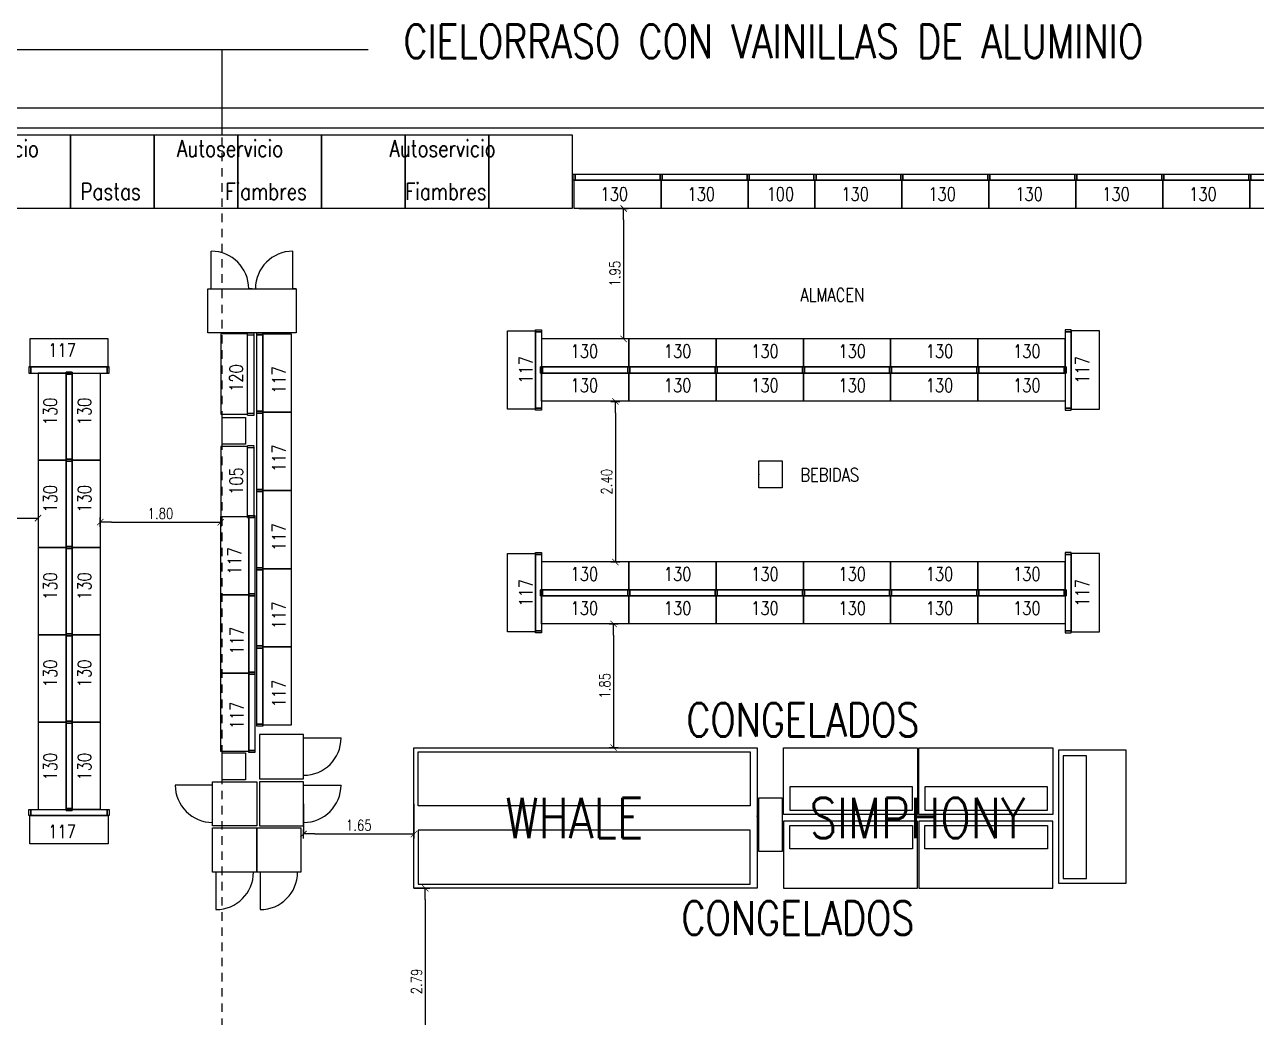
# Model space of a CAD drawing. Header units: millimetres. Extents: x -434 to 213, y 66 to 172.
# Drawn here: x -195.19 to -176.78, y 106.64 to 121.48 of the extents above; entities that cross this region are included whole.
import ezdxf

# ---------------------------------------------------------------- set-up
doc = ezdxf.new("R2010")
doc.units = ezdxf.units.MM
doc.linetypes.add('HIDDEN', pattern=[9.525, 6.35, -3.175])
for name, color, linetype in [('0_MUROS', 7, 'Continuous'), ('E_EXHIBIDORAS', 1, 'Continuous'), ('E_GONDOLAS', 1, 'Continuous'), ('T_EQUIPAMIENTO', 5, 'Continuous')]:
    doc.layers.add(name, color=color, linetype=linetype)
doc.styles.add('COTAS', font='ROMANS.shx', dxfattribs={"width": 0.8})
doc.styles.add('ROMANS', font='ROMANS.SHX', dxfattribs={"width": 0.8, "height": 0.2})

# ---------------------------------------------------------------- blocks, each defined once
blk = doc.blocks.new('COTA')
for p, q in [((-1, 0), (0, 0)), ((0, 0.4), (0, -0.4))]:
    blk.add_line(p, q)
at = {"const_width": 0.065}
blk.add_lwpolyline([(0.14, 0.14), (0.28, 0.28), (0, 0), (-0.14, -0.14), (-0.28, -0.28)], dxfattribs=at)

msp = doc.modelspace()

# ---------------------------------------------------------------- linework, layer by layer
at = {"layer": '0_MUROS', "color": 8}
for p, q in [((-196.173, 121.112), (-190.059, 121.112)), ((-192.241, 119.835), (-192.241, 121.112)), ((-158.133, 120.235), (-208.553, 120.235)), ((-158.433, 119.935), (-208.253, 119.935)), ((-192.241, 115.611), (-191.891, 115.611)), ((-192.241, 115.211), (-192.241, 115.611)), ((-191.891, 115.611), (-191.891, 115.211)), ((-191.891, 115.211), (-192.241, 115.211)), ((-184.217, 114.96), (-183.867, 114.96)), ((-184.217, 114.56), (-184.217, 114.96)), ((-183.867, 114.96), (-183.867, 114.56)), ((-183.867, 114.56), (-184.217, 114.56)), ((-192.241, 110.596), (-191.891, 110.596)), ((-192.241, 110.196), (-192.241, 110.596)), ((-191.891, 110.596), (-191.891, 110.196)), ((-191.891, 110.196), (-192.241, 110.196)), ((-184.217, 109.926), (-183.867, 109.926)), ((-184.217, 109.126), (-184.217, 109.926)), ((-183.867, 109.926), (-183.867, 109.126)), ((-183.867, 109.126), (-184.217, 109.126))]:
    msp.add_line(p, q, dxfattribs=at)
at = {"layer": '0_MUROS', "color": 8, "linetype": 'HIDDEN', "ltscale": 0.02}
msp.add_line((-192.241, 89.248), (-192.241, 119.98), dxfattribs=at)
at = {"layer": '0_MUROS', "color": 8}
for p in [(-184.217, 114.76), (-184.243, 109.651)]:
    msp.add_point(p, dxfattribs=at)
at = {"layer": 'E_EXHIBIDORAS', "color": 8}
for p, q in [((-192.403, 117.535), (-192.403, 118.095)), ((-191.183, 117.535), (-191.183, 118.095)), ((-192.453, 117.535), (-191.133, 117.535)), ((-192.453, 116.875), (-192.453, 117.535)), ((-192.453, 117.535), (-192.403, 117.535)), ((-191.793, 117.535), (-191.843, 117.535)), ((-191.793, 117.535), (-191.743, 117.535)), ((-191.133, 117.535), (-191.183, 117.535)), ((-191.133, 117.535), (-191.133, 116.875)), ((-191.133, 116.875), (-192.453, 116.875)), ((-191.023, 110.822), (-190.463, 110.822)), ((-192.382, 110.117), (-192.942, 110.117)), ((-191.023, 110.117), (-190.463, 110.117)), ((-192.332, 108.815), (-192.332, 108.255)), ((-191.672, 108.815), (-191.672, 108.255))]:
    msp.add_line(p, q, dxfattribs=at)
for points in [[(-191.023, 110.212), (-191.023, 110.872), (-191.683, 110.872), (-191.683, 110.212)], [(-192.382, 109.507), (-192.382, 110.167), (-191.722, 110.167), (-191.722, 109.507)], [(-191.023, 109.507), (-191.023, 110.167), (-191.683, 110.167), (-191.683, 109.507)], [(-191.722, 108.815), (-192.382, 108.815), (-192.382, 109.475), (-191.722, 109.475)], [(-191.062, 108.815), (-191.722, 108.815), (-191.722, 109.475), (-191.062, 109.475)]]:
    msp.add_lwpolyline(points, close=True, dxfattribs=at)
for centre, start, end in [((-192.403, 117.535), 0, 90), ((-191.183, 117.535), 90, 180), ((-191.023, 110.822), 270, 0), ((-192.382, 110.117), 180, 270), ((-191.023, 110.117), 270, 0), ((-192.332, 108.815), 270, 0), ((-191.672, 108.815), 270, 0)]:
    msp.add_arc(centre, 0.56, start, end, dxfattribs=at)
at = {"layer": 'E_GONDOLAS', "color": 8}
for p, q in [((-195.756, 119.835), (-194.506, 119.835)), ((-194.506, 119.835), (-194.506, 118.735)), ((-194.506, 119.835), (-193.256, 119.835)), ((-194.506, 118.735), (-194.506, 119.835)), ((-193.256, 119.835), (-193.256, 118.735)), ((-193.256, 119.835), (-192.006, 119.835)), ((-193.256, 118.735), (-193.256, 119.835)), ((-192.006, 119.835), (-192.006, 118.735)), ((-192.006, 119.835), (-190.756, 119.835)), ((-192.006, 118.735), (-192.006, 119.835)), ((-190.756, 119.835), (-190.756, 118.735)), ((-190.756, 119.835), (-189.506, 119.835)), ((-190.756, 118.735), (-190.756, 119.835)), ((-189.506, 119.835), (-189.506, 118.735)), ((-189.506, 119.835), (-188.256, 119.835)), ((-189.506, 118.735), (-189.506, 119.835)), ((-188.256, 119.835), (-188.256, 118.735)), ((-188.256, 119.835), (-187.006, 119.835)), ((-188.256, 118.735), (-188.256, 119.835)), ((-187.006, 119.835), (-187.006, 118.735)), ((-194.506, 118.735), (-195.756, 118.735)), ((-193.256, 118.735), (-194.506, 118.735)), ((-192.006, 118.735), (-193.256, 118.735)), ((-190.756, 118.735), (-192.006, 118.735)), ((-189.506, 118.735), (-190.756, 118.735)), ((-188.256, 118.735), (-189.506, 118.735)), ((-187.006, 118.735), (-188.256, 118.735)), ((-186.901, 118.735), (-186.239, 118.735)), ((-186.239, 118.565), (-186.239, 116.955)), ((-191.862, 116.86), (-192.262, 116.86)), ((-192.262, 116.86), (-192.262, 115.66)), ((-191.862, 116.875), (-191.762, 116.875)), ((-191.862, 115.645), (-191.862, 116.86)), ((-191.862, 116.845), (-191.762, 116.845)), ((-191.762, 115.645), (-191.762, 116.86)), ((-186.162, 116.785), (-186.239, 116.785)), ((-186.344, 115.85), (-186.362, 115.85)), ((-192.262, 115.66), (-191.862, 115.66)), ((-191.862, 115.675), (-191.762, 115.675)), ((-191.862, 115.645), (-191.762, 115.645)), ((-186.362, 115.68), (-186.362, 113.62)), ((-191.862, 115.179), (-192.262, 115.179)), ((-192.262, 115.179), (-192.262, 114.129)), ((-191.862, 115.194), (-191.762, 115.194)), ((-191.862, 114.114), (-191.862, 115.179)), ((-191.862, 115.164), (-191.762, 115.164)), ((-191.762, 114.114), (-191.762, 115.179)), ((-194.992, 114.318), (-194.992, 114.106)), ((-194.062, 114.318), (-194.062, 114.045)), ((-192.262, 114.318), (-192.262, 114.045)), ((-196.522, 114.106), (-195.162, 114.106)), ((-193.892, 114.045), (-192.432, 114.045)), ((-192.262, 114.129), (-191.862, 114.129)), ((-191.862, 114.144), (-191.762, 114.144)), ((-191.862, 114.114), (-191.762, 114.114)), ((-186.344, 113.45), (-186.362, 113.45)), ((-186.362, 112.525), (-186.389, 112.525)), ((-186.389, 112.355), (-186.389, 110.845)), ((-189.373, 110.675), (-184.243, 110.675)), ((-189.373, 108.575), (-189.373, 110.675)), ((-189.373, 110.675), (-184.243, 110.675)), ((-189.373, 108.575), (-189.373, 110.675)), ((-186.362, 110.675), (-186.389, 110.675)), ((-184.243, 110.675), (-184.243, 108.575)), ((-184.243, 110.675), (-184.243, 108.575)), ((-183.847, 110.675), (-181.847, 110.675)), ((-183.847, 109.675), (-183.847, 110.675)), ((-181.847, 110.675), (-181.847, 109.675)), ((-181.825, 110.675), (-179.825, 110.675)), ((-181.825, 109.675), (-181.825, 110.675)), ((-179.825, 110.675), (-179.825, 109.675)), ((-189.312, 110.613), (-184.347, 110.613)), ((-189.312, 109.807), (-189.312, 110.613)), ((-184.347, 110.613), (-184.347, 109.807)), ((-179.731, 108.643), (-179.731, 110.643)), ((-179.731, 110.643), (-178.731, 110.643)), ((-179.666, 110.552), (-179.666, 108.719)), ((-179.318, 110.552), (-179.666, 110.552)), ((-179.318, 108.719), (-179.318, 110.552)), ((-178.731, 110.643), (-178.731, 108.643)), ((-181.923, 110.088), (-183.756, 110.088)), ((-183.756, 110.088), (-183.756, 109.74)), ((-181.923, 109.74), (-181.923, 110.088)), ((-179.901, 110.088), (-181.734, 110.088)), ((-181.734, 110.088), (-181.734, 109.74)), ((-179.901, 109.74), (-179.901, 110.088)), ((-191.023, 109.837), (-191.023, 109.386)), ((-189.373, 109.837), (-189.373, 109.386)), ((-184.347, 109.807), (-189.312, 109.807)), ((-183.756, 109.74), (-181.923, 109.74)), ((-181.734, 109.74), (-179.901, 109.74)), ((-181.847, 109.675), (-183.847, 109.675)), ((-181.847, 109.575), (-183.847, 109.575)), ((-183.847, 109.575), (-183.847, 108.575)), ((-181.847, 108.575), (-181.847, 109.575)), ((-179.825, 109.675), (-181.825, 109.675)), ((-179.825, 109.575), (-181.825, 109.575)), ((-181.825, 109.575), (-181.825, 108.575)), ((-179.825, 108.575), (-179.825, 109.575)), ((-190.853, 109.386), (-189.543, 109.386)), ((-184.347, 109.444), (-189.312, 109.444)), ((-189.312, 109.444), (-189.312, 108.637)), ((-184.347, 108.637), (-184.347, 109.444)), ((-183.756, 109.511), (-181.923, 109.511)), ((-183.756, 109.163), (-183.756, 109.511)), ((-181.923, 109.511), (-181.923, 109.163)), ((-181.734, 109.511), (-179.901, 109.511)), ((-181.734, 109.163), (-181.734, 109.511)), ((-179.901, 109.511), (-179.901, 109.163)), ((-181.923, 109.163), (-183.756, 109.163)), ((-179.901, 109.163), (-181.734, 109.163)), ((-189.312, 108.637), (-184.347, 108.637)), ((-178.731, 108.643), (-179.731, 108.643)), ((-179.666, 108.719), (-179.318, 108.719)), ((-184.243, 108.575), (-189.373, 108.575)), ((-189.373, 108.575), (-189.203, 108.575)), ((-184.243, 108.575), (-189.373, 108.575)), ((-183.847, 108.575), (-181.847, 108.575)), ((-181.825, 108.575), (-179.825, 108.575)), ((-189.203, 108.405), (-189.203, 105.955))]:
    msp.add_line(p, q, dxfattribs=at)
for points in [[(-186.993, 119.245), (-186.963, 119.245), (-186.963, 119.155), (-186.993, 119.155)], [(-186.978, 119.155), (-185.678, 119.155), (-185.678, 118.735), (-186.978, 118.735)], [(-186.963, 119.245), (-185.693, 119.245), (-185.693, 119.155), (-186.963, 119.155)], [(-185.693, 119.245), (-185.663, 119.245), (-185.663, 119.155), (-185.693, 119.155)], [(-185.693, 119.245), (-185.663, 119.245), (-185.663, 119.155), (-185.693, 119.155)], [(-185.678, 119.155), (-184.378, 119.155), (-184.378, 118.735), (-185.678, 118.735)], [(-185.663, 119.245), (-184.393, 119.245), (-184.393, 119.155), (-185.663, 119.155)], [(-184.393, 119.245), (-184.363, 119.245), (-184.363, 119.155), (-184.393, 119.155)], [(-184.393, 119.245), (-184.363, 119.245), (-184.363, 119.155), (-184.393, 119.155)], [(-184.378, 119.155), (-183.378, 119.155), (-183.378, 118.735), (-184.378, 118.735)], [(-184.363, 119.245), (-183.393, 119.245), (-183.393, 119.155), (-184.363, 119.155)], [(-183.393, 119.245), (-183.363, 119.245), (-183.363, 119.155), (-183.393, 119.155)], [(-183.393, 119.245), (-183.363, 119.245), (-183.363, 119.155), (-183.393, 119.155)], [(-183.378, 119.155), (-182.078, 119.155), (-182.078, 118.735), (-183.378, 118.735)], [(-183.363, 119.245), (-182.093, 119.245), (-182.093, 119.155), (-183.363, 119.155)], [(-182.093, 119.245), (-182.063, 119.245), (-182.063, 119.155), (-182.093, 119.155)], [(-182.093, 119.245), (-182.063, 119.245), (-182.063, 119.155), (-182.093, 119.155)], [(-182.078, 119.155), (-180.778, 119.155), (-180.778, 118.735), (-182.078, 118.735)], [(-182.063, 119.245), (-180.793, 119.245), (-180.793, 119.155), (-182.063, 119.155)], [(-180.793, 119.245), (-180.763, 119.245), (-180.763, 119.155), (-180.793, 119.155)], [(-180.793, 119.245), (-180.763, 119.245), (-180.763, 119.155), (-180.793, 119.155)], [(-180.778, 119.155), (-179.478, 119.155), (-179.478, 118.735), (-180.778, 118.735)], [(-180.763, 119.245), (-179.493, 119.245), (-179.493, 119.155), (-180.763, 119.155)], [(-179.493, 119.245), (-179.463, 119.245), (-179.463, 119.155), (-179.493, 119.155)], [(-179.493, 119.245), (-179.463, 119.245), (-179.463, 119.155), (-179.493, 119.155)], [(-179.478, 119.155), (-178.178, 119.155), (-178.178, 118.735), (-179.478, 118.735)], [(-179.463, 119.245), (-178.193, 119.245), (-178.193, 119.155), (-179.463, 119.155)], [(-178.193, 119.245), (-178.163, 119.245), (-178.163, 119.155), (-178.193, 119.155)], [(-178.193, 119.245), (-178.163, 119.245), (-178.163, 119.155), (-178.193, 119.155)], [(-178.178, 119.155), (-176.878, 119.155), (-176.878, 118.735), (-178.178, 118.735)], [(-178.163, 119.245), (-176.893, 119.245), (-176.893, 119.155), (-178.163, 119.155)], [(-176.893, 119.245), (-176.863, 119.245), (-176.863, 119.155), (-176.893, 119.155)], [(-176.893, 119.245), (-176.863, 119.245), (-176.863, 119.155), (-176.893, 119.155)], [(-176.878, 119.155), (-175.578, 119.155), (-175.578, 118.735), (-176.878, 118.735)], [(-176.863, 119.245), (-175.593, 119.245), (-175.593, 119.155), (-176.863, 119.155)], [(-187.467, 116.921), (-187.467, 116.891), (-187.557, 116.891), (-187.557, 116.921)], [(-179.637, 116.921), (-179.637, 116.891), (-179.547, 116.891), (-179.547, 116.921)], [(-195.114, 116.365), (-193.944, 116.365), (-193.944, 116.785), (-195.114, 116.785)], [(-191.72, 116.845), (-191.72, 116.875), (-191.63, 116.875), (-191.63, 116.845)], [(-191.72, 115.705), (-191.72, 116.845), (-191.63, 116.845), (-191.63, 115.705)], [(-191.63, 115.69), (-191.63, 116.86), (-191.21, 116.86), (-191.21, 115.69)], [(-187.557, 116.906), (-187.557, 115.736), (-187.977, 115.736), (-187.977, 116.906)], [(-187.467, 116.891), (-187.467, 115.751), (-187.557, 115.751), (-187.557, 116.891)], [(-187.467, 116.365), (-186.162, 116.365), (-186.162, 116.785), (-187.467, 116.785)], [(-186.162, 116.365), (-184.857, 116.365), (-184.857, 116.785), (-186.162, 116.785)], [(-184.857, 116.365), (-183.552, 116.365), (-183.552, 116.785), (-184.857, 116.785)], [(-183.552, 116.365), (-182.247, 116.365), (-182.247, 116.785), (-183.552, 116.785)], [(-182.247, 116.365), (-180.942, 116.365), (-180.942, 116.785), (-182.247, 116.785)], [(-180.942, 116.365), (-179.637, 116.365), (-179.637, 116.785), (-180.942, 116.785)], [(-179.637, 116.891), (-179.637, 115.751), (-179.547, 115.751), (-179.547, 116.891)], [(-179.547, 116.906), (-179.547, 115.736), (-179.127, 115.736), (-179.127, 116.906)], [(-195.129, 116.275), (-195.099, 116.275), (-195.099, 116.365), (-195.129, 116.365)], [(-195.099, 116.275), (-193.959, 116.275), (-193.959, 116.365), (-195.099, 116.365)], [(-193.959, 116.275), (-193.929, 116.275), (-193.929, 116.365), (-193.959, 116.365)], [(-187.482, 116.275), (-187.452, 116.275), (-187.452, 116.365), (-187.482, 116.365)], [(-187.482, 116.365), (-187.452, 116.365), (-187.452, 116.275), (-187.482, 116.275)], [(-187.452, 116.275), (-186.177, 116.275), (-186.177, 116.365), (-187.452, 116.365)], [(-187.452, 116.365), (-186.177, 116.365), (-186.177, 116.275), (-187.452, 116.275)], [(-186.177, 116.275), (-186.147, 116.275), (-186.147, 116.365), (-186.177, 116.365)], [(-186.177, 116.365), (-186.147, 116.365), (-186.147, 116.275), (-186.177, 116.275)], [(-186.177, 116.275), (-186.147, 116.275), (-186.147, 116.365), (-186.177, 116.365)], [(-186.177, 116.365), (-186.147, 116.365), (-186.147, 116.275), (-186.177, 116.275)], [(-186.147, 116.275), (-184.872, 116.275), (-184.872, 116.365), (-186.147, 116.365)], [(-186.147, 116.365), (-184.872, 116.365), (-184.872, 116.275), (-186.147, 116.275)], [(-184.872, 116.275), (-184.842, 116.275), (-184.842, 116.365), (-184.872, 116.365)], [(-184.872, 116.365), (-184.842, 116.365), (-184.842, 116.275), (-184.872, 116.275)], [(-184.872, 116.275), (-184.842, 116.275), (-184.842, 116.365), (-184.872, 116.365)], [(-184.872, 116.365), (-184.842, 116.365), (-184.842, 116.275), (-184.872, 116.275)], [(-184.842, 116.275), (-183.567, 116.275), (-183.567, 116.365), (-184.842, 116.365)], [(-184.842, 116.365), (-183.567, 116.365), (-183.567, 116.275), (-184.842, 116.275)], [(-183.567, 116.275), (-183.537, 116.275), (-183.537, 116.365), (-183.567, 116.365)], [(-183.567, 116.365), (-183.537, 116.365), (-183.537, 116.275), (-183.567, 116.275)], [(-183.567, 116.275), (-183.537, 116.275), (-183.537, 116.365), (-183.567, 116.365)], [(-183.567, 116.365), (-183.537, 116.365), (-183.537, 116.275), (-183.567, 116.275)], [(-183.537, 116.275), (-182.262, 116.275), (-182.262, 116.365), (-183.537, 116.365)], [(-183.537, 116.365), (-182.262, 116.365), (-182.262, 116.275), (-183.537, 116.275)], [(-182.262, 116.275), (-182.232, 116.275), (-182.232, 116.365), (-182.262, 116.365)], [(-182.262, 116.365), (-182.232, 116.365), (-182.232, 116.275), (-182.262, 116.275)], [(-182.262, 116.275), (-182.232, 116.275), (-182.232, 116.365), (-182.262, 116.365)], [(-182.262, 116.365), (-182.232, 116.365), (-182.232, 116.275), (-182.262, 116.275)], [(-182.232, 116.275), (-180.957, 116.275), (-180.957, 116.365), (-182.232, 116.365)], [(-182.232, 116.365), (-180.957, 116.365), (-180.957, 116.275), (-182.232, 116.275)], [(-180.957, 116.275), (-180.927, 116.275), (-180.927, 116.365), (-180.957, 116.365)], [(-180.957, 116.365), (-180.927, 116.365), (-180.927, 116.275), (-180.957, 116.275)], [(-180.957, 116.275), (-180.927, 116.275), (-180.927, 116.365), (-180.957, 116.365)], [(-180.957, 116.365), (-180.927, 116.365), (-180.927, 116.275), (-180.957, 116.275)], [(-180.927, 116.275), (-179.652, 116.275), (-179.652, 116.365), (-180.927, 116.365)], [(-180.927, 116.365), (-179.652, 116.365), (-179.652, 116.275), (-180.927, 116.275)], [(-179.652, 116.275), (-179.622, 116.275), (-179.622, 116.365), (-179.652, 116.365)], [(-179.652, 116.365), (-179.622, 116.365), (-179.622, 116.275), (-179.652, 116.275)], [(-194.572, 114.97), (-194.572, 116.275), (-194.992, 116.275), (-194.992, 114.97)], [(-194.482, 116.26), (-194.482, 116.29), (-194.572, 116.29), (-194.572, 116.26)], [(-194.572, 116.26), (-194.572, 116.29), (-194.482, 116.29), (-194.482, 116.26)], [(-194.482, 114.985), (-194.482, 116.26), (-194.572, 116.26), (-194.572, 114.985)], [(-194.572, 114.985), (-194.572, 116.26), (-194.482, 116.26), (-194.482, 114.985)], [(-194.482, 114.97), (-194.482, 116.275), (-194.062, 116.275), (-194.062, 114.97)], [(-187.467, 116.275), (-186.162, 116.275), (-186.162, 115.855), (-187.467, 115.855)], [(-186.162, 116.275), (-184.857, 116.275), (-184.857, 115.855), (-186.162, 115.855)], [(-184.857, 116.275), (-183.552, 116.275), (-183.552, 115.855), (-184.857, 115.855)], [(-183.552, 116.275), (-182.247, 116.275), (-182.247, 115.855), (-183.552, 115.855)], [(-182.247, 116.275), (-180.942, 116.275), (-180.942, 115.855), (-182.247, 115.855)], [(-180.942, 116.275), (-179.637, 116.275), (-179.637, 115.855), (-180.942, 115.855)], [(-191.72, 115.675), (-191.72, 115.705), (-191.63, 115.705), (-191.63, 115.675)], [(-191.72, 115.675), (-191.72, 115.705), (-191.63, 115.705), (-191.63, 115.675)], [(-191.72, 114.535), (-191.72, 115.675), (-191.63, 115.675), (-191.63, 114.535)], [(-191.63, 114.52), (-191.63, 115.69), (-191.21, 115.69), (-191.21, 114.52)], [(-187.467, 115.751), (-187.467, 115.721), (-187.557, 115.721), (-187.557, 115.751)], [(-179.637, 115.751), (-179.637, 115.721), (-179.547, 115.721), (-179.547, 115.751)], [(-194.572, 113.665), (-194.572, 114.97), (-194.992, 114.97), (-194.992, 113.665)], [(-194.482, 114.955), (-194.482, 114.985), (-194.572, 114.985), (-194.572, 114.955)], [(-194.572, 114.955), (-194.572, 114.985), (-194.482, 114.985), (-194.482, 114.955)], [(-194.482, 114.955), (-194.482, 114.985), (-194.572, 114.985), (-194.572, 114.955)], [(-194.572, 114.955), (-194.572, 114.985), (-194.482, 114.985), (-194.482, 114.955)], [(-194.482, 113.68), (-194.482, 114.955), (-194.572, 114.955), (-194.572, 113.68)], [(-194.572, 113.68), (-194.572, 114.955), (-194.482, 114.955), (-194.482, 113.68)], [(-194.482, 113.665), (-194.482, 114.97), (-194.062, 114.97), (-194.062, 113.665)], [(-191.72, 114.505), (-191.72, 114.535), (-191.63, 114.535), (-191.63, 114.505)], [(-191.72, 114.505), (-191.72, 114.535), (-191.63, 114.535), (-191.63, 114.505)], [(-191.72, 113.365), (-191.72, 114.505), (-191.63, 114.505), (-191.63, 113.365)], [(-191.63, 113.35), (-191.63, 114.52), (-191.21, 114.52), (-191.21, 113.35)], [(-191.842, 114.129), (-191.842, 112.959), (-192.262, 112.959), (-192.262, 114.129)], [(-191.752, 114.144), (-191.752, 114.114), (-191.842, 114.114), (-191.842, 114.144)], [(-191.752, 114.114), (-191.752, 112.974), (-191.842, 112.974), (-191.842, 114.114)], [(-194.572, 112.36), (-194.572, 113.665), (-194.992, 113.665), (-194.992, 112.36)], [(-194.482, 113.65), (-194.482, 113.68), (-194.572, 113.68), (-194.572, 113.65)], [(-194.572, 113.65), (-194.572, 113.68), (-194.482, 113.68), (-194.482, 113.65)], [(-194.482, 113.65), (-194.482, 113.68), (-194.572, 113.68), (-194.572, 113.65)], [(-194.572, 113.65), (-194.572, 113.68), (-194.482, 113.68), (-194.482, 113.65)], [(-194.482, 112.375), (-194.482, 113.65), (-194.572, 113.65), (-194.572, 112.375)], [(-194.572, 112.375), (-194.572, 113.65), (-194.482, 113.65), (-194.482, 112.375)], [(-194.482, 112.36), (-194.482, 113.665), (-194.062, 113.665), (-194.062, 112.36)], [(-187.557, 113.576), (-187.557, 112.406), (-187.977, 112.406), (-187.977, 113.576)], [(-187.467, 113.591), (-187.467, 113.561), (-187.557, 113.561), (-187.557, 113.591)], [(-187.467, 113.561), (-187.467, 112.421), (-187.557, 112.421), (-187.557, 113.561)], [(-187.467, 113.035), (-186.162, 113.035), (-186.162, 113.455), (-187.467, 113.455)], [(-186.162, 113.035), (-184.857, 113.035), (-184.857, 113.455), (-186.162, 113.455)], [(-184.857, 113.035), (-183.552, 113.035), (-183.552, 113.455), (-184.857, 113.455)], [(-183.552, 113.035), (-182.247, 113.035), (-182.247, 113.455), (-183.552, 113.455)], [(-182.247, 113.035), (-180.942, 113.035), (-180.942, 113.455), (-182.247, 113.455)], [(-180.942, 113.035), (-179.637, 113.035), (-179.637, 113.455), (-180.942, 113.455)], [(-179.637, 113.591), (-179.637, 113.561), (-179.547, 113.561), (-179.547, 113.591)], [(-179.637, 113.561), (-179.637, 112.421), (-179.547, 112.421), (-179.547, 113.561)], [(-179.547, 113.576), (-179.547, 112.406), (-179.127, 112.406), (-179.127, 113.576)], [(-191.72, 113.335), (-191.72, 113.365), (-191.63, 113.365), (-191.63, 113.335)], [(-191.72, 113.335), (-191.72, 113.365), (-191.63, 113.365), (-191.63, 113.335)], [(-191.72, 112.195), (-191.72, 113.335), (-191.63, 113.335), (-191.63, 112.195)], [(-191.63, 112.18), (-191.63, 113.35), (-191.21, 113.35), (-191.21, 112.18)], [(-191.842, 112.959), (-191.842, 111.789), (-192.262, 111.789), (-192.262, 112.959)], [(-191.752, 112.974), (-191.752, 112.944), (-191.842, 112.944), (-191.842, 112.974)], [(-191.752, 112.974), (-191.752, 112.944), (-191.842, 112.944), (-191.842, 112.974)], [(-191.752, 112.944), (-191.752, 111.804), (-191.842, 111.804), (-191.842, 112.944)], [(-187.482, 112.945), (-187.452, 112.945), (-187.452, 113.035), (-187.482, 113.035)], [(-187.482, 113.035), (-187.452, 113.035), (-187.452, 112.945), (-187.482, 112.945)], [(-187.467, 112.945), (-186.162, 112.945), (-186.162, 112.525), (-187.467, 112.525)], [(-187.452, 112.945), (-186.177, 112.945), (-186.177, 113.035), (-187.452, 113.035)], [(-187.452, 113.035), (-186.177, 113.035), (-186.177, 112.945), (-187.452, 112.945)], [(-186.177, 112.945), (-186.147, 112.945), (-186.147, 113.035), (-186.177, 113.035)], [(-186.177, 113.035), (-186.147, 113.035), (-186.147, 112.945), (-186.177, 112.945)], [(-186.177, 112.945), (-186.147, 112.945), (-186.147, 113.035), (-186.177, 113.035)], [(-186.177, 113.035), (-186.147, 113.035), (-186.147, 112.945), (-186.177, 112.945)], [(-186.162, 112.945), (-184.857, 112.945), (-184.857, 112.525), (-186.162, 112.525)], [(-186.147, 112.945), (-184.872, 112.945), (-184.872, 113.035), (-186.147, 113.035)], [(-186.147, 113.035), (-184.872, 113.035), (-184.872, 112.945), (-186.147, 112.945)], [(-184.872, 112.945), (-184.842, 112.945), (-184.842, 113.035), (-184.872, 113.035)], [(-184.872, 113.035), (-184.842, 113.035), (-184.842, 112.945), (-184.872, 112.945)], [(-184.872, 112.945), (-184.842, 112.945), (-184.842, 113.035), (-184.872, 113.035)], [(-184.872, 113.035), (-184.842, 113.035), (-184.842, 112.945), (-184.872, 112.945)], [(-184.857, 112.945), (-183.552, 112.945), (-183.552, 112.525), (-184.857, 112.525)], [(-184.842, 112.945), (-183.567, 112.945), (-183.567, 113.035), (-184.842, 113.035)], [(-184.842, 113.035), (-183.567, 113.035), (-183.567, 112.945), (-184.842, 112.945)], [(-183.567, 112.945), (-183.537, 112.945), (-183.537, 113.035), (-183.567, 113.035)], [(-183.567, 113.035), (-183.537, 113.035), (-183.537, 112.945), (-183.567, 112.945)], [(-183.567, 112.945), (-183.537, 112.945), (-183.537, 113.035), (-183.567, 113.035)], [(-183.567, 113.035), (-183.537, 113.035), (-183.537, 112.945), (-183.567, 112.945)], [(-183.552, 112.945), (-182.247, 112.945), (-182.247, 112.525), (-183.552, 112.525)], [(-183.537, 112.945), (-182.262, 112.945), (-182.262, 113.035), (-183.537, 113.035)], [(-183.537, 113.035), (-182.262, 113.035), (-182.262, 112.945), (-183.537, 112.945)], [(-182.262, 112.945), (-182.232, 112.945), (-182.232, 113.035), (-182.262, 113.035)], [(-182.262, 113.035), (-182.232, 113.035), (-182.232, 112.945), (-182.262, 112.945)], [(-182.262, 112.945), (-182.232, 112.945), (-182.232, 113.035), (-182.262, 113.035)], [(-182.262, 113.035), (-182.232, 113.035), (-182.232, 112.945), (-182.262, 112.945)], [(-182.247, 112.945), (-180.942, 112.945), (-180.942, 112.525), (-182.247, 112.525)], [(-182.232, 112.945), (-180.957, 112.945), (-180.957, 113.035), (-182.232, 113.035)], [(-182.232, 113.035), (-180.957, 113.035), (-180.957, 112.945), (-182.232, 112.945)], [(-180.957, 112.945), (-180.927, 112.945), (-180.927, 113.035), (-180.957, 113.035)], [(-180.957, 113.035), (-180.927, 113.035), (-180.927, 112.945), (-180.957, 112.945)], [(-180.957, 112.945), (-180.927, 112.945), (-180.927, 113.035), (-180.957, 113.035)], [(-180.957, 113.035), (-180.927, 113.035), (-180.927, 112.945), (-180.957, 112.945)], [(-180.942, 112.945), (-179.637, 112.945), (-179.637, 112.525), (-180.942, 112.525)], [(-180.927, 112.945), (-179.652, 112.945), (-179.652, 113.035), (-180.927, 113.035)], [(-180.927, 113.035), (-179.652, 113.035), (-179.652, 112.945), (-180.927, 112.945)], [(-179.652, 112.945), (-179.622, 112.945), (-179.622, 113.035), (-179.652, 113.035)], [(-179.652, 113.035), (-179.622, 113.035), (-179.622, 112.945), (-179.652, 112.945)], [(-194.572, 111.055), (-194.572, 112.36), (-194.992, 112.36), (-194.992, 111.055)], [(-194.482, 112.345), (-194.482, 112.375), (-194.572, 112.375), (-194.572, 112.345)], [(-194.572, 112.345), (-194.572, 112.375), (-194.482, 112.375), (-194.482, 112.345)], [(-194.482, 112.345), (-194.482, 112.375), (-194.572, 112.375), (-194.572, 112.345)], [(-194.572, 112.345), (-194.572, 112.375), (-194.482, 112.375), (-194.482, 112.345)], [(-194.482, 111.07), (-194.482, 112.345), (-194.572, 112.345), (-194.572, 111.07)], [(-194.572, 111.07), (-194.572, 112.345), (-194.482, 112.345), (-194.482, 111.07)], [(-194.482, 111.055), (-194.482, 112.36), (-194.062, 112.36), (-194.062, 111.055)], [(-187.467, 112.421), (-187.467, 112.391), (-187.557, 112.391), (-187.557, 112.421)], [(-179.637, 112.421), (-179.637, 112.391), (-179.547, 112.391), (-179.547, 112.421)], [(-191.72, 112.165), (-191.72, 112.195), (-191.63, 112.195), (-191.63, 112.165)], [(-191.72, 112.165), (-191.72, 112.195), (-191.63, 112.195), (-191.63, 112.165)], [(-191.72, 111.025), (-191.72, 112.165), (-191.63, 112.165), (-191.63, 111.025)], [(-191.63, 111.01), (-191.63, 112.18), (-191.21, 112.18), (-191.21, 111.01)], [(-191.842, 111.789), (-191.842, 110.619), (-192.262, 110.619), (-192.262, 111.789)], [(-191.752, 111.804), (-191.752, 111.774), (-191.842, 111.774), (-191.842, 111.804)], [(-191.752, 111.804), (-191.752, 111.774), (-191.842, 111.774), (-191.842, 111.804)], [(-191.752, 111.774), (-191.752, 110.634), (-191.842, 110.634), (-191.842, 111.774)], [(-194.572, 109.75), (-194.572, 111.055), (-194.992, 111.055), (-194.992, 109.75)], [(-194.482, 111.04), (-194.482, 111.07), (-194.572, 111.07), (-194.572, 111.04)], [(-194.572, 111.04), (-194.572, 111.07), (-194.482, 111.07), (-194.482, 111.04)], [(-194.482, 111.04), (-194.482, 111.07), (-194.572, 111.07), (-194.572, 111.04)], [(-194.572, 111.04), (-194.572, 111.07), (-194.482, 111.07), (-194.482, 111.04)], [(-194.482, 109.765), (-194.482, 111.04), (-194.572, 111.04), (-194.572, 109.765)], [(-194.572, 109.765), (-194.572, 111.04), (-194.482, 111.04), (-194.482, 109.765)], [(-194.482, 109.75), (-194.482, 111.055), (-194.062, 111.055), (-194.062, 109.75)], [(-191.72, 110.995), (-191.72, 111.025), (-191.63, 111.025), (-191.63, 110.995)], [(-191.752, 110.634), (-191.752, 110.604), (-191.842, 110.604), (-191.842, 110.634)], [(-195.129, 109.75), (-195.099, 109.75), (-195.099, 109.66), (-195.129, 109.66)], [(-195.099, 109.75), (-193.959, 109.75), (-193.959, 109.66), (-195.099, 109.66)], [(-194.482, 109.735), (-194.482, 109.765), (-194.572, 109.765), (-194.572, 109.735)], [(-194.572, 109.735), (-194.572, 109.765), (-194.482, 109.765), (-194.482, 109.735)], [(-193.959, 109.75), (-193.929, 109.75), (-193.929, 109.66), (-193.959, 109.66)], [(-195.114, 109.66), (-193.944, 109.66), (-193.944, 109.24), (-195.114, 109.24)]]:
    msp.add_lwpolyline(points, close=True, dxfattribs=at)

# ---------------------------------------------------------------- block references
at = {"layer": 'E_GONDOLAS', "color": 8, "xscale": 0.17, "yscale": 0.17, "zscale": 0.17}
for p, rotation in [((-186.239, 118.735), 90), ((-186.239, 116.785), 270), ((-186.362, 115.85), 90), ((-194.062, 114.045), 180), ((-186.362, 113.45), 270), ((-186.389, 112.525), 90), ((-186.389, 110.675), 270), ((-191.023, 109.386), 180), ((-189.203, 108.575), 90)]:
    msp.add_blockref('COTA', p, dxfattribs=dict(at, rotation=rotation))
for p in [(-194.992, 114.106), (-192.262, 114.045), (-189.373, 109.386)]:
    msp.add_blockref('COTA', p, dxfattribs=at)

# ---------------------------------------------------------------- texts
at = {"layer": '0_MUROS', "color": 8, "width": 0.8}
for s, height, style, p in [('CIELORRASO CON VAINILLAS DE ALUMINIO', 0.5, 'ROMANS', (-189.53, 120.982)), ('130', 0.2, 'COTAS', (-186.584, 118.85)), ('130', 0.2, 'COTAS', (-185.284, 118.85)), ('100', 0.2, 'COTAS', (-184.101, 118.85)), ('130', 0.2, 'COTAS', (-182.984, 118.85)), ('130', 0.2, 'COTAS', (-181.684, 118.85)), ('130', 0.2, 'COTAS', (-180.384, 118.85)), ('130', 0.2, 'COTAS', (-179.084, 118.85)), ('130', 0.2, 'COTAS', (-177.784, 118.85)), ('ALMACEN', 0.2, 'COTAS', (-183.596, 117.342)), ('117', 0.2, 'COTAS', (-194.839, 116.518)), ('130', 0.2, 'COTAS', (-187.031, 116.501)), ('130', 0.2, 'COTAS', (-185.637, 116.501)), ('130', 0.2, 'COTAS', (-184.332, 116.501)), ('130', 0.2, 'COTAS', (-183.027, 116.501)), ('130', 0.2, 'COTAS', (-181.722, 116.501)), ('130', 0.2, 'COTAS', (-180.417, 116.501)), ('130', 0.2, 'COTAS', (-187.031, 115.991)), ('130', 0.2, 'COTAS', (-185.637, 115.991)), ('130', 0.2, 'COTAS', (-184.332, 115.991)), ('130', 0.2, 'COTAS', (-183.027, 115.991)), ('130', 0.2, 'COTAS', (-181.722, 115.991)), ('130', 0.2, 'COTAS', (-180.417, 115.991)), ('BEBIDAS', 0.2, 'COTAS', (-183.596, 114.654)), ('130', 0.2, 'COTAS', (-187.031, 113.171)), ('130', 0.2, 'COTAS', (-185.637, 113.171)), ('130', 0.2, 'COTAS', (-184.332, 113.171)), ('130', 0.2, 'COTAS', (-183.027, 113.171)), ('130', 0.2, 'COTAS', (-181.722, 113.171)), ('130', 0.2, 'COTAS', (-180.417, 113.171)), ('130', 0.2, 'COTAS', (-187.031, 112.661)), ('130', 0.2, 'COTAS', (-185.637, 112.661)), ('130', 0.2, 'COTAS', (-184.332, 112.661)), ('130', 0.2, 'COTAS', (-183.027, 112.661)), ('130', 0.2, 'COTAS', (-181.722, 112.661)), ('130', 0.2, 'COTAS', (-180.417, 112.661)), ('CONGELADOS', 0.5, 'ROMANS', (-185.3, 110.842)), ('WHALE', 0.6, 'COTAS', (-188.004, 109.325)), ('SIMPHONY', 0.6, 'COTAS', (-183.459, 109.325)), ('117', 0.2, 'COTAS', (-194.839, 109.321)), ('CONGELADOS', 0.5, 'ROMANS', (-185.374, 107.88))]:
    msp.add_text(s, height=height, dxfattribs=dict(at, style=style)).set_placement(p)
at = {"layer": '0_MUROS', "color": 8, "style": 'COTAS', "width": 0.8}
for s, p in [('120', (-191.929, 115.994)), ('117', (-187.602, 116.115)), ('117', (-179.282, 116.115)), ('117', (-191.292, 115.965)), ('130', (-194.709, 115.495)), ('130', (-194.199, 115.495)), ('117', (-191.291, 114.795)), ('105', (-191.929, 114.454)), ('130', (-194.709, 114.19)), ('130', (-194.199, 114.19)), ('117', (-191.292, 113.618)), ('117', (-191.957, 113.26)), ('130', (-194.709, 112.885)), ('130', (-194.199, 112.885)), ('117', (-187.602, 112.785)), ('117', (-179.282, 112.785)), ('117', (-191.291, 112.448)), ('117', (-191.921, 112.069)), ('130', (-194.709, 111.58)), ('130', (-194.199, 111.58)), ('117', (-191.291, 111.278)), ('117', (-191.921, 110.95)), ('130', (-194.709, 110.186)), ('130', (-194.199, 110.186))]:
    msp.add_text(s, height=0.2, rotation=90, dxfattribs=at).set_placement(p)
at = {"layer": 'E_GONDOLAS', "color": 8, "char_height": 0.16, "attachment_point": 5, "rotation": 90, "style": 'COTAS'}
for s, insert in [('\\A1;1.95', (-186.369, 117.76)), ('\\A1;2.40', (-186.492, 114.65)), ('\\A1;1.85', (-186.519, 111.6)), ('\\A1;2.79', (-189.333, 107.18))]:
    msp.add_mtext(s, dxfattribs=dict(at, insert=insert))
at = {"layer": 'E_GONDOLAS', "color": 8, "char_height": 0.16, "attachment_point": 5, "style": 'COTAS'}
for s, insert in [('\\A1;1.80', (-193.162, 114.175)), ('\\A1;1.65', (-190.198, 109.516))]:
    msp.add_mtext(s, dxfattribs=dict(at, insert=insert))
at = {"layer": 'T_EQUIPAMIENTO', "color": 8, "style": 'ROMANS', "width": 0.8}
for s, p in [('Autoservicio', (-196.565, 119.505)), ('Autoservicio', (-192.914, 119.505)), ('Autoservicio', (-189.738, 119.505)), ('Pastas', (-194.357, 118.864)), ('Fiambres', (-192.192, 118.864)), ('Fiambres', (-189.506, 118.864))]:
    msp.add_text(s, height=0.25, dxfattribs=at).set_placement(p)

doc.saveas('drawing.dxf')
